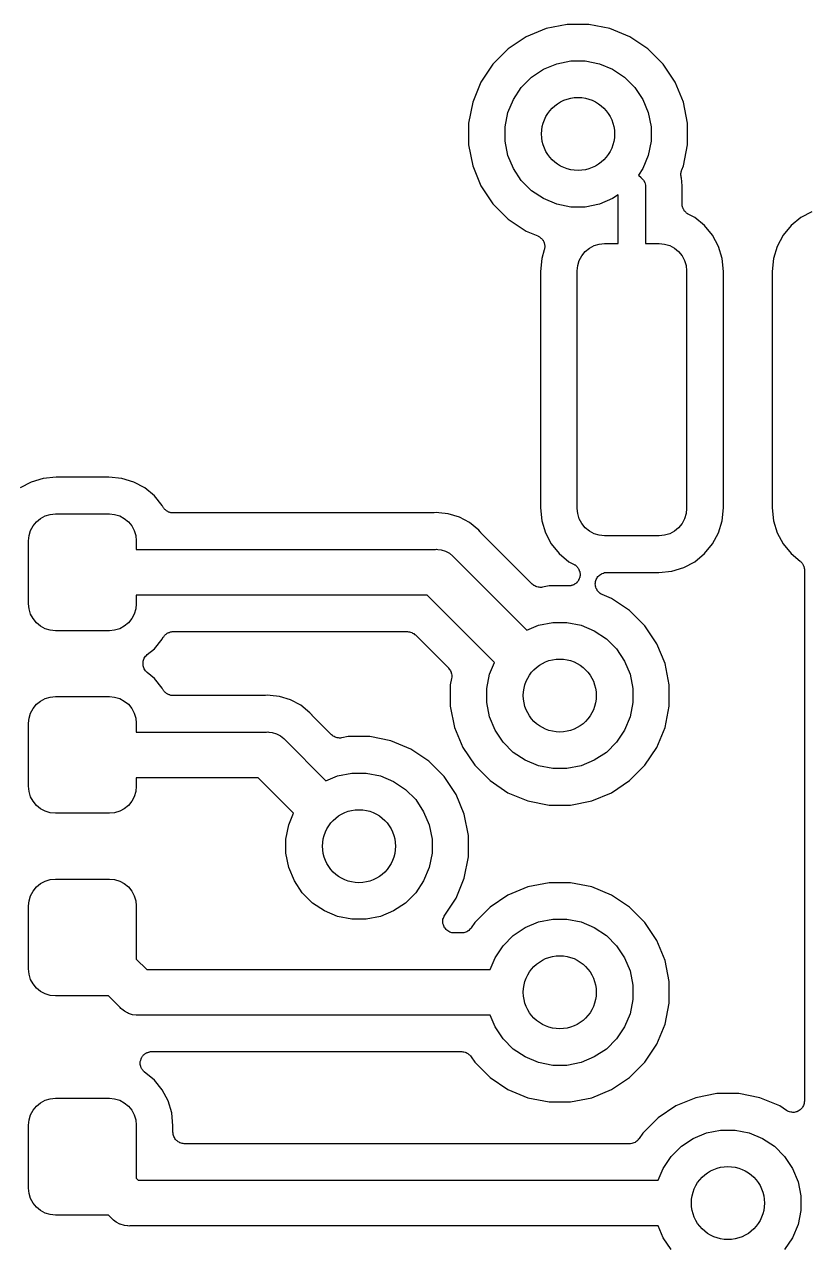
# Model space of a CAD drawing. Extents: x 113.2 to 188.8, y -123.8 to -78.2.
# Drawn here: x 138.97 to 143.26, y -110.08 to -103.4 of the extents above; entities that cross this region are included whole.
import ezdxf

# ---------------------------------------------------------------- set-up
doc = ezdxf.new("R2010")
doc.units = 0
doc.layers.add('BLACK', color=7, linetype='CONTINUOUS')

msp = doc.modelspace()

# ---------------------------------------------------------------- linework, layer by layer
at = {"layer": 'BLACK', "linetype": 'CONTINUOUS'}
for p, q in [((141.825, -103.423), (141.716, -103.468)), ((141.941, -103.4), (141.825, -103.423)), ((142.059, -103.4), (141.941, -103.4)), ((142.175, -103.423), (142.059, -103.4)), ((142.284, -103.468), (142.175, -103.423)), ((141.716, -103.468), (141.618, -103.534)), ((142.382, -103.534), (142.284, -103.468)), ((141.618, -103.534), (141.534, -103.618)), ((142.466, -103.618), (142.382, -103.534)), ((141.534, -103.618), (141.468, -103.716)), ((141.811, -103.646), (141.883, -103.615)), ((141.883, -103.615), (141.961, -103.6)), ((141.961, -103.6), (142.039, -103.6)), ((142.039, -103.6), (142.117, -103.615)), ((142.117, -103.615), (142.189, -103.646)), ((142.532, -103.716), (142.466, -103.618)), ((141.689, -103.745), (141.745, -103.689)), ((141.745, -103.689), (141.811, -103.646)), ((142.189, -103.646), (142.255, -103.689)), ((142.255, -103.689), (142.311, -103.745)), ((141.468, -103.716), (141.423, -103.825)), ((141.646, -103.811), (141.689, -103.745)), ((142.311, -103.745), (142.354, -103.811)), ((142.577, -103.825), (142.532, -103.716)), ((141.423, -103.825), (141.4, -103.941)), ((141.615, -103.883), (141.646, -103.811)), ((142.354, -103.811), (142.385, -103.883)), ((142.6, -103.941), (142.577, -103.825)), ((141.6, -103.961), (141.615, -103.883)), ((142.385, -103.883), (142.4, -103.961)), ((141.4, -103.941), (141.4, -104.059)), ((141.6, -104.039), (141.6, -103.961)), ((142.4, -103.961), (142.4, -104.039)), ((142.6, -104.059), (142.6, -103.941)), ((141.4, -104.059), (141.423, -104.175)), ((141.615, -104.117), (141.6, -104.039)), ((142.4, -104.039), (142.385, -104.117)), ((142.577, -104.175), (142.6, -104.059)), ((141.646, -104.189), (141.615, -104.117)), ((142.385, -104.117), (142.354, -104.189)), ((141.423, -104.175), (141.468, -104.284)), ((141.689, -104.255), (141.646, -104.189)), ((142.354, -104.189), (142.331, -104.225)), ((142.331, -104.225), (142.345, -104.239)), ((142.563, -104.215), (142.564, -104.212)), ((142.563, -104.218), (142.563, -104.215)), ((142.563, -104.221), (142.563, -104.218)), ((142.563, -104.224), (142.563, -104.221)), ((142.563, -104.227), (142.563, -104.224)), ((142.564, -104.23), (142.563, -104.227)), ((142.564, -104.209), (142.565, -104.206)), ((142.564, -104.212), (142.564, -104.209)), ((142.564, -104.234), (142.564, -104.23)), ((142.565, -104.206), (142.566, -104.203)), ((142.566, -104.203), (142.567, -104.2)), ((142.567, -104.2), (142.568, -104.197)), ((142.568, -104.197), (142.577, -104.175)), ((141.468, -104.284), (141.534, -104.382)), ((141.745, -104.311), (141.689, -104.255)), ((142.345, -104.239), (142.348, -104.242)), ((142.348, -104.242), (142.358, -104.253)), ((142.358, -104.253), (142.365, -104.266)), ((142.365, -104.266), (142.369, -104.28)), ((142.369, -104.28), (142.37, -104.291)), ((142.37, -104.291), (142.37, -104.295)), ((142.37, -104.295), (142.37, -104.299)), ((142.565, -104.236), (142.564, -104.234)), ((142.565, -104.239), (142.565, -104.236)), ((142.566, -104.24), (142.565, -104.239)), ((142.566, -104.241), (142.566, -104.24)), ((142.57, -104.284), (142.566, -104.241)), ((142.57, -104.285), (142.57, -104.284)), ((142.571, -104.295), (142.57, -104.285)), ((142.57, -104.305), (142.571, -104.295)), ((141.811, -104.354), (141.745, -104.311)), ((141.883, -104.385), (141.811, -104.354)), ((142.189, -104.354), (142.117, -104.385)), ((142.22, -104.334), (142.189, -104.354)), ((142.22, -104.6), (142.22, -104.334)), ((142.37, -104.299), (142.37, -104.6)), ((142.57, -104.308), (142.57, -104.305)), ((142.57, -104.311), (142.57, -104.308)), ((142.57, -104.312), (142.57, -104.311)), ((142.57, -104.383), (142.57, -104.312)), ((141.534, -104.382), (141.618, -104.466)), ((141.961, -104.4), (141.883, -104.385)), ((142.039, -104.4), (141.961, -104.4)), ((142.117, -104.385), (142.039, -104.4)), ((142.57, -104.386), (142.57, -104.383)), ((142.57, -104.389), (142.57, -104.386)), ((142.571, -104.392), (142.57, -104.389)), ((142.571, -104.395), (142.571, -104.392)), ((142.572, -104.398), (142.571, -104.395)), ((142.573, -104.401), (142.572, -104.398)), ((142.574, -104.404), (142.573, -104.401)), ((142.575, -104.407), (142.574, -104.404)), ((142.576, -104.41), (142.575, -104.407)), ((142.577, -104.412), (142.576, -104.41)), ((142.579, -104.415), (142.577, -104.412)), ((142.581, -104.418), (142.579, -104.415)), ((142.582, -104.42), (142.581, -104.418)), ((142.584, -104.422), (142.582, -104.42)), ((142.586, -104.425), (142.584, -104.422)), ((142.588, -104.427), (142.586, -104.425)), ((142.59, -104.429), (142.588, -104.427)), ((142.592, -104.431), (142.59, -104.429)), ((142.595, -104.433), (142.592, -104.431)), ((143.281, -104.426), (143.22, -104.458)), ((141.618, -104.466), (141.716, -104.532)), ((142.598, -104.435), (142.595, -104.433)), ((142.6, -104.437), (142.598, -104.435)), ((142.602, -104.438), (142.6, -104.437)), ((142.603, -104.439), (142.602, -104.438)), ((142.64, -104.458), (142.603, -104.439)), ((142.693, -104.502), (142.64, -104.458)), ((143.22, -104.458), (143.167, -104.502)), ((141.716, -104.532), (141.779, -104.558)), ((141.779, -104.558), (141.78, -104.558)), ((141.78, -104.558), (141.782, -104.56)), ((141.782, -104.56), (141.785, -104.561)), ((141.785, -104.561), (141.788, -104.563)), ((141.788, -104.563), (141.791, -104.564)), ((141.791, -104.564), (141.793, -104.566)), ((142.737, -104.555), (142.693, -104.502)), ((142.769, -104.616), (142.737, -104.555)), ((143.123, -104.555), (143.091, -104.616)), ((143.167, -104.502), (143.123, -104.555)), ((141.793, -104.566), (141.795, -104.568)), ((141.795, -104.568), (141.797, -104.57)), ((141.797, -104.57), (141.8, -104.572)), ((141.8, -104.572), (141.802, -104.574)), ((141.802, -104.574), (141.804, -104.576)), ((141.804, -104.576), (141.806, -104.579)), ((141.806, -104.579), (141.808, -104.582)), ((141.808, -104.582), (141.809, -104.584)), ((141.809, -104.584), (141.811, -104.587)), ((141.811, -104.587), (141.812, -104.59)), ((141.812, -104.59), (141.813, -104.593)), ((141.813, -104.593), (141.814, -104.595)), ((141.814, -104.595), (141.815, -104.598)), ((141.815, -104.598), (141.816, -104.601)), ((141.816, -104.631), (141.815, -104.634)), ((141.816, -104.601), (141.817, -104.604)), ((141.817, -104.629), (141.816, -104.631)), ((141.817, -104.604), (141.817, -104.607)), ((141.817, -104.607), (141.818, -104.61)), ((141.818, -104.622), (141.817, -104.625)), ((141.817, -104.625), (141.817, -104.629)), ((141.818, -104.61), (141.818, -104.613)), ((141.818, -104.613), (141.818, -104.617)), ((141.818, -104.617), (141.818, -104.619)), ((141.818, -104.619), (141.818, -104.622)), ((142.039, -104.644), (142.062, -104.625)), ((142.062, -104.625), (142.088, -104.611)), ((142.088, -104.611), (142.116, -104.603)), ((142.116, -104.603), (142.145, -104.6)), ((142.145, -104.6), (142.22, -104.6)), ((142.37, -104.6), (142.445, -104.6)), ((142.445, -104.6), (142.474, -104.603)), ((142.474, -104.603), (142.502, -104.611)), ((142.502, -104.611), (142.528, -104.625)), ((142.528, -104.625), (142.551, -104.644)), ((142.789, -104.682), (142.769, -104.616)), ((143.091, -104.616), (143.071, -104.682)), ((141.801, -104.682), (141.794, -104.753)), ((141.815, -104.634), (141.801, -104.682)), ((141.998, -104.721), (142.006, -104.693)), ((142.006, -104.693), (142.02, -104.667)), ((142.02, -104.667), (142.039, -104.644)), ((142.551, -104.644), (142.57, -104.667)), ((142.57, -104.667), (142.584, -104.693)), ((142.584, -104.693), (142.592, -104.721)), ((142.796, -104.753), (142.789, -104.682)), ((143.071, -104.682), (143.064, -104.753)), ((141.794, -104.753), (141.794, -106.047)), ((141.995, -104.75), (141.998, -104.721)), ((141.995, -106.05), (141.995, -104.75)), ((142.592, -104.721), (142.595, -104.75)), ((142.595, -104.75), (142.595, -106.05)), ((142.796, -106.047), (142.796, -104.753)), ((143.064, -104.753), (143.064, -106.047)), ((139.07, -105.886), (139.004, -105.906)), ((139.141, -105.879), (139.07, -105.886)), ((139.429, -105.879), (139.141, -105.879)), ((139.5, -105.886), (139.429, -105.879)), ((139.566, -105.906), (139.5, -105.886)), ((139.004, -105.906), (138.944, -105.938)), ((139.626, -105.938), (139.566, -105.906)), ((139.679, -105.981), (139.626, -105.938)), ((139.722, -106.034), (139.679, -105.981)), ((139.726, -106.042), (139.722, -106.034)), ((139.056, -106.105), (139.081, -106.091)), ((139.081, -106.091), (139.109, -106.083)), ((139.109, -106.083), (139.137, -106.08)), ((139.137, -106.08), (139.433, -106.08)), ((139.433, -106.08), (139.461, -106.083)), ((139.461, -106.083), (139.489, -106.091)), ((139.489, -106.091), (139.514, -106.105)), ((139.728, -106.044), (139.726, -106.042)), ((139.729, -106.047), (139.728, -106.044)), ((139.731, -106.049), (139.729, -106.047)), ((139.733, -106.052), (139.731, -106.049)), ((139.735, -106.054), (139.733, -106.052)), ((139.737, -106.056), (139.735, -106.054)), ((139.74, -106.058), (139.737, -106.056)), ((139.742, -106.061), (139.74, -106.058)), ((139.744, -106.062), (139.742, -106.061)), ((139.746, -106.064), (139.744, -106.062)), ((139.749, -106.066), (139.746, -106.064)), ((139.752, -106.068), (139.749, -106.066)), ((139.755, -106.069), (139.752, -106.068)), ((139.757, -106.07), (139.755, -106.069)), ((139.76, -106.071), (139.757, -106.07)), ((139.763, -106.072), (139.76, -106.071)), ((139.766, -106.073), (139.763, -106.072)), ((139.769, -106.074), (139.766, -106.073)), ((139.772, -106.074), (139.769, -106.074)), ((139.775, -106.075), (139.772, -106.074)), ((139.778, -106.075), (139.775, -106.075)), ((139.781, -106.075), (139.778, -106.075)), ((139.782, -106.075), (139.781, -106.075)), ((141.206, -106.075), (139.782, -106.075)), ((141.209, -106.075), (141.206, -106.075)), ((141.211, -106.075), (141.209, -106.075)), ((141.212, -106.075), (141.211, -106.075)), ((141.225, -106.073), (141.212, -106.075)), ((141.238, -106.075), (141.225, -106.073)), ((141.289, -106.08), (141.238, -106.075)), ((141.238, -106.075), (141.238, -106.075)), ((141.35, -106.098), (141.289, -106.08)), ((141.406, -106.128), (141.35, -106.098)), ((141.794, -106.047), (141.801, -106.118)), ((141.998, -106.079), (141.995, -106.05)), ((142.006, -106.107), (141.998, -106.079)), ((142.592, -106.079), (142.584, -106.107)), ((142.595, -106.05), (142.592, -106.079)), ((142.789, -106.118), (142.796, -106.047)), ((143.064, -106.047), (143.071, -106.118)), ((139.001, -106.171), (139.015, -106.146)), ((139.015, -106.146), (139.033, -106.123)), ((139.033, -106.123), (139.056, -106.105)), ((139.514, -106.105), (139.537, -106.123)), ((139.537, -106.123), (139.555, -106.146)), ((139.555, -106.146), (139.569, -106.171)), ((141.456, -106.169), (141.406, -106.128)), ((141.464, -106.179), (141.456, -106.169)), ((141.801, -106.118), (141.821, -106.184)), ((142.02, -106.133), (142.006, -106.107)), ((142.039, -106.156), (142.02, -106.133)), ((142.062, -106.175), (142.039, -106.156)), ((142.551, -106.156), (142.528, -106.175)), ((142.57, -106.133), (142.551, -106.156)), ((142.584, -106.107), (142.57, -106.133)), ((142.769, -106.184), (142.789, -106.118)), ((143.071, -106.118), (143.091, -106.184)), ((138.99, -106.227), (138.993, -106.199)), ((138.99, -106.572), (138.99, -106.227)), ((138.993, -106.199), (139.001, -106.171)), ((139.569, -106.171), (139.577, -106.199)), ((139.577, -106.199), (139.58, -106.227)), ((139.58, -106.227), (139.58, -106.275)), ((141.466, -106.181), (141.464, -106.179)), ((141.468, -106.183), (141.466, -106.181)), ((141.468, -106.184), (141.468, -106.183)), ((141.749, -106.465), (141.468, -106.184)), ((141.821, -106.184), (141.853, -106.245)), ((142.088, -106.189), (142.062, -106.175)), ((142.116, -106.197), (142.088, -106.189)), ((142.145, -106.2), (142.116, -106.197)), ((142.445, -106.2), (142.145, -106.2)), ((142.474, -106.197), (142.445, -106.2)), ((142.502, -106.189), (142.474, -106.197)), ((142.528, -106.175), (142.502, -106.189)), ((142.737, -106.245), (142.769, -106.184)), ((143.091, -106.184), (143.123, -106.245)), ((139.58, -106.275), (141.219, -106.275)), ((141.219, -106.275), (141.225, -106.274)), ((141.225, -106.274), (141.231, -106.275)), ((141.231, -106.275), (141.231, -106.275)), ((141.231, -106.275), (141.25, -106.277)), ((141.25, -106.277), (141.273, -106.284)), ((141.273, -106.284), (141.295, -106.296)), ((141.295, -106.296), (141.314, -106.311)), ((141.853, -106.245), (141.897, -106.298)), ((141.897, -106.298), (141.95, -106.342)), ((142.64, -106.342), (142.693, -106.298)), ((142.693, -106.298), (142.737, -106.245)), ((143.123, -106.245), (143.167, -106.298)), ((143.167, -106.298), (143.217, -106.339)), ((141.314, -106.311), (141.318, -106.316)), ((141.318, -106.316), (141.719, -106.717)), ((141.95, -106.342), (141.978, -106.357)), ((141.978, -106.357), (141.979, -106.357)), ((141.979, -106.357), (141.981, -106.359)), ((141.981, -106.359), (141.984, -106.36)), ((141.984, -106.36), (141.986, -106.362)), ((141.986, -106.362), (141.989, -106.364)), ((141.989, -106.364), (141.991, -106.366)), ((141.991, -106.366), (141.993, -106.368)), ((141.993, -106.368), (141.995, -106.371)), ((142.579, -106.374), (142.64, -106.342)), ((143.217, -106.339), (143.218, -106.34)), ((143.218, -106.34), (143.22, -106.342)), ((143.22, -106.342), (143.222, -106.344)), ((143.222, -106.344), (143.224, -106.346)), ((143.224, -106.346), (143.226, -106.349)), ((143.226, -106.349), (143.228, -106.351)), ((143.228, -106.351), (143.23, -106.353)), ((143.23, -106.353), (143.231, -106.356)), ((143.231, -106.356), (143.233, -106.359)), ((143.233, -106.359), (143.234, -106.362)), ((143.234, -106.362), (143.235, -106.364)), ((143.235, -106.364), (143.236, -106.367)), ((143.236, -106.367), (143.237, -106.37)), ((141.995, -106.371), (141.997, -106.373)), ((141.997, -106.373), (141.999, -106.375)), ((141.999, -106.375), (142.001, -106.378)), ((142.001, -106.378), (142.002, -106.381)), ((142.002, -106.381), (142.004, -106.383)), ((142.004, -106.383), (142.005, -106.386)), ((142.005, -106.386), (142.007, -106.389)), ((142.007, -106.434), (142.006, -106.437)), ((142.007, -106.389), (142.007, -106.392)), ((142.007, -106.392), (142.009, -106.395)), ((142.008, -106.431), (142.007, -106.434)), ((142.009, -106.428), (142.008, -106.431)), ((142.009, -106.395), (142.009, -106.397)), ((142.009, -106.397), (142.01, -106.4)), ((142.01, -106.425), (142.009, -106.428)), ((142.01, -106.4), (142.01, -106.403)), ((142.01, -106.403), (142.011, -106.407)), ((142.011, -106.419), (142.01, -106.422)), ((142.01, -106.422), (142.01, -106.425)), ((142.011, -106.407), (142.011, -106.41)), ((142.011, -106.41), (142.011, -106.413)), ((142.011, -106.413), (142.011, -106.416)), ((142.011, -106.416), (142.011, -106.419)), ((142.099, -106.44), (142.102, -106.434)), ((142.102, -106.434), (142.105, -106.429)), ((142.105, -106.429), (142.109, -106.424)), ((142.105, -106.429), (142.105, -106.429)), ((142.105, -106.429), (142.105, -106.429)), ((142.109, -106.424), (142.113, -106.42)), ((142.113, -106.419), (142.118, -106.416)), ((142.113, -106.42), (142.113, -106.419)), ((142.113, -106.419), (142.113, -106.419)), ((142.118, -106.416), (142.123, -106.412)), ((142.123, -106.412), (142.128, -106.409)), ((142.123, -106.412), (142.123, -106.412)), ((142.123, -106.412), (142.123, -106.412)), ((142.128, -106.409), (142.133, -106.406)), ((142.133, -106.406), (142.139, -106.404)), ((142.133, -106.406), (142.133, -106.406)), ((142.133, -106.406), (142.133, -106.406)), ((142.139, -106.404), (142.145, -106.402)), ((142.145, -106.402), (142.145, -106.402)), ((142.145, -106.402), (142.145, -106.402)), ((142.145, -106.402), (142.151, -106.402)), ((142.151, -106.402), (142.157, -106.401)), ((142.157, -106.401), (142.442, -106.401)), ((142.442, -106.401), (142.513, -106.394)), ((142.513, -106.394), (142.579, -106.374)), ((143.237, -106.37), (143.238, -106.373)), ((143.238, -106.373), (143.239, -106.376)), ((143.239, -106.376), (143.239, -106.379)), ((143.239, -106.379), (143.24, -106.382)), ((143.24, -106.382), (143.24, -106.385)), ((143.24, -106.385), (143.24, -106.388)), ((143.24, -106.388), (143.24, -109.295)), ((141.754, -106.468), (141.749, -106.465)), ((141.758, -106.472), (141.754, -106.468)), ((141.759, -106.472), (141.758, -106.472)), ((141.759, -106.473), (141.759, -106.472)), ((141.764, -106.475), (141.759, -106.473)), ((141.769, -106.478), (141.764, -106.475)), ((141.77, -106.478), (141.769, -106.478)), ((141.769, -106.478), (141.769, -106.478)), ((141.775, -106.48), (141.77, -106.478)), ((141.781, -106.482), (141.775, -106.48)), ((141.787, -106.482), (141.781, -106.482)), ((141.781, -106.482), (141.781, -106.482)), ((141.781, -106.482), (141.781, -106.482)), ((141.793, -106.483), (141.787, -106.482)), ((141.794, -106.483), (141.793, -106.483)), ((141.793, -106.483), (141.793, -106.483)), ((141.799, -106.483), (141.794, -106.483)), ((141.805, -106.482), (141.799, -106.483)), ((141.806, -106.482), (141.805, -106.482)), ((141.841, -106.475), (141.806, -106.482)), ((141.806, -106.482), (141.806, -106.482)), ((141.806, -106.482), (141.806, -106.482)), ((141.806, -106.482), (141.806, -106.482)), ((141.948, -106.475), (141.841, -106.475)), ((141.951, -106.475), (141.948, -106.475)), ((141.954, -106.475), (141.951, -106.475)), ((141.957, -106.474), (141.954, -106.475)), ((141.96, -106.474), (141.957, -106.474)), ((141.963, -106.473), (141.96, -106.474)), ((141.966, -106.472), (141.963, -106.473)), ((141.969, -106.471), (141.966, -106.472)), ((141.972, -106.47), (141.969, -106.471)), ((141.975, -106.469), (141.972, -106.47)), ((141.978, -106.468), (141.975, -106.469)), ((141.98, -106.466), (141.978, -106.468)), ((141.983, -106.464), (141.98, -106.466)), ((141.985, -106.463), (141.983, -106.464)), ((141.988, -106.461), (141.985, -106.463)), ((141.99, -106.459), (141.988, -106.461)), ((141.993, -106.457), (141.99, -106.459)), ((141.994, -106.454), (141.993, -106.457)), ((141.997, -106.452), (141.994, -106.454)), ((141.998, -106.45), (141.997, -106.452)), ((142, -106.447), (141.998, -106.45)), ((142.002, -106.445), (142, -106.447)), ((142.003, -106.442), (142.002, -106.445)), ((142.005, -106.439), (142.003, -106.442)), ((142.006, -106.437), (142.005, -106.439)), ((142.094, -106.464), (142.095, -106.457)), ((142.095, -106.47), (142.094, -106.464)), ((142.094, -106.464), (142.094, -106.464)), ((142.094, -106.464), (142.094, -106.464)), ((142.095, -106.457), (142.096, -106.451)), ((142.096, -106.476), (142.095, -106.47)), ((142.096, -106.451), (142.098, -106.445)), ((142.096, -106.451), (142.096, -106.451)), ((142.096, -106.451), (142.096, -106.451)), ((142.097, -106.482), (142.096, -106.476)), ((142.096, -106.476), (142.096, -106.476)), ((142.096, -106.476), (142.096, -106.476)), ((142.099, -106.488), (142.097, -106.482)), ((142.098, -106.445), (142.099, -106.44)), ((142.099, -106.44), (142.099, -106.44)), ((142.099, -106.44), (142.099, -106.44)), ((142.102, -106.493), (142.099, -106.488)), ((142.099, -106.488), (142.099, -106.488)), ((142.099, -106.488), (142.099, -106.488)), ((142.105, -106.498), (142.102, -106.493)), ((142.105, -106.499), (142.105, -106.498)), ((142.105, -106.498), (142.105, -106.498)), ((142.109, -106.504), (142.105, -106.499)), ((141.173, -106.525), (139.58, -106.525)), ((139.58, -106.525), (139.58, -106.572)), ((141.542, -106.894), (141.173, -106.525)), ((142.112, -106.508), (142.109, -106.504)), ((142.117, -106.512), (142.112, -106.508)), ((142.112, -106.508), (142.112, -106.508)), ((142.112, -106.508), (142.112, -106.508)), ((142.122, -106.516), (142.117, -106.512)), ((142.127, -106.519), (142.122, -106.516)), ((142.122, -106.516), (142.122, -106.516)), ((142.122, -106.516), (142.122, -106.516)), ((142.132, -106.522), (142.127, -106.519)), ((142.133, -106.522), (142.132, -106.522)), ((142.184, -106.543), (142.133, -106.522)), ((142.133, -106.522), (142.133, -106.522)), ((142.133, -106.522), (142.133, -106.522)), ((142.133, -106.522), (142.133, -106.522)), ((142.282, -106.609), (142.184, -106.543)), ((138.993, -106.601), (138.99, -106.572)), ((139.001, -106.629), (138.993, -106.601)), ((139.015, -106.654), (139.001, -106.629)), ((139.569, -106.629), (139.555, -106.654)), ((139.577, -106.601), (139.569, -106.629)), ((139.58, -106.572), (139.577, -106.601)), ((142.366, -106.693), (142.282, -106.609)), ((139.033, -106.677), (139.015, -106.654)), ((139.056, -106.695), (139.033, -106.677)), ((139.081, -106.709), (139.056, -106.695)), ((139.514, -106.695), (139.489, -106.709)), ((139.537, -106.677), (139.514, -106.695)), ((139.555, -106.654), (139.537, -106.677)), ((141.719, -106.717), (141.783, -106.69)), ((141.783, -106.69), (141.861, -106.675)), ((141.861, -106.675), (141.939, -106.675)), ((141.939, -106.675), (142.017, -106.69)), ((142.017, -106.69), (142.089, -106.721)), ((142.432, -106.791), (142.366, -106.693)), ((139.109, -106.717), (139.081, -106.709)), ((139.137, -106.72), (139.109, -106.717)), ((139.433, -106.72), (139.137, -106.72)), ((139.461, -106.717), (139.433, -106.72)), ((139.489, -106.709), (139.461, -106.717)), ((139.679, -106.819), (139.722, -106.766)), ((139.722, -106.766), (139.726, -106.758)), ((139.726, -106.758), (139.727, -106.757)), ((139.727, -106.757), (139.728, -106.755)), ((139.728, -106.755), (139.73, -106.753)), ((139.73, -106.753), (139.732, -106.75)), ((139.732, -106.75), (139.734, -106.747)), ((139.734, -106.747), (139.736, -106.745)), ((139.736, -106.745), (139.738, -106.743)), ((139.738, -106.743), (139.74, -106.741)), ((139.74, -106.741), (139.743, -106.739)), ((139.743, -106.739), (139.745, -106.737)), ((139.745, -106.737), (139.747, -106.736)), ((139.747, -106.736), (139.75, -106.734)), ((139.75, -106.734), (139.753, -106.732)), ((139.753, -106.732), (139.755, -106.731)), ((139.755, -106.731), (139.758, -106.73)), ((139.758, -106.73), (139.761, -106.729)), ((139.761, -106.729), (139.764, -106.728)), ((139.764, -106.728), (139.767, -106.727)), ((139.767, -106.727), (139.77, -106.726)), ((139.77, -106.726), (139.773, -106.726)), ((139.773, -106.726), (139.776, -106.725)), ((139.776, -106.725), (139.779, -106.725)), ((139.779, -106.725), (139.782, -106.725)), ((139.782, -106.725), (141.064, -106.725)), ((141.064, -106.725), (141.065, -106.725)), ((141.065, -106.725), (141.065, -106.725)), ((141.065, -106.725), (141.065, -106.725)), ((141.065, -106.725), (141.065, -106.725)), ((141.065, -106.725), (141.071, -106.726)), ((141.071, -106.726), (141.077, -106.726)), ((141.077, -106.726), (141.077, -106.726)), ((141.077, -106.726), (141.077, -106.726)), ((141.077, -106.726), (141.083, -106.728)), ((141.083, -106.728), (141.089, -106.73)), ((141.089, -106.73), (141.089, -106.73)), ((141.089, -106.73), (141.089, -106.73)), ((141.089, -106.73), (141.094, -106.733)), ((141.094, -106.733), (141.099, -106.736)), ((141.099, -106.736), (141.1, -106.736)), ((141.1, -106.736), (141.1, -106.736)), ((141.1, -106.736), (141.104, -106.74)), ((141.104, -106.74), (141.109, -106.743)), ((141.109, -106.743), (141.29, -106.924)), ((142.089, -106.721), (142.155, -106.764)), ((142.155, -106.764), (142.211, -106.82)), ((139.639, -106.851), (139.679, -106.819)), ((142.211, -106.82), (142.254, -106.886)), ((142.477, -106.9), (142.432, -106.791)), ((139.617, -106.893), (139.618, -106.887)), ((139.617, -106.894), (139.617, -106.893)), ((139.617, -106.893), (139.617, -106.893)), ((139.617, -106.9), (139.617, -106.894)), ((139.617, -106.906), (139.617, -106.9)), ((139.618, -106.887), (139.619, -106.882)), ((139.619, -106.881), (139.621, -106.876)), ((139.619, -106.882), (139.619, -106.881)), ((139.619, -106.881), (139.619, -106.881)), ((139.621, -106.876), (139.624, -106.87)), ((139.624, -106.87), (139.627, -106.865)), ((139.624, -106.87), (139.624, -106.87)), ((139.624, -106.87), (139.624, -106.87)), ((139.627, -106.865), (139.631, -106.86)), ((139.631, -106.86), (139.635, -106.856)), ((139.631, -106.86), (139.631, -106.86)), ((139.631, -106.86), (139.631, -106.86)), ((139.635, -106.856), (139.639, -106.851)), ((141.515, -106.958), (141.542, -106.894)), ((142.254, -106.886), (142.285, -106.958)), ((142.5, -107.016), (142.477, -106.9)), ((139.618, -106.912), (139.617, -106.906)), ((139.617, -106.906), (139.617, -106.906)), ((139.617, -106.906), (139.617, -106.906)), ((139.619, -106.918), (139.618, -106.912)), ((139.621, -106.923), (139.619, -106.918)), ((139.619, -106.918), (139.619, -106.918)), ((139.619, -106.918), (139.619, -106.918)), ((139.623, -106.929), (139.621, -106.923)), ((139.624, -106.929), (139.623, -106.929)), ((139.623, -106.929), (139.623, -106.929)), ((139.627, -106.934), (139.624, -106.929)), ((139.63, -106.939), (139.627, -106.934)), ((139.63, -106.94), (139.63, -106.939)), ((139.63, -106.939), (139.63, -106.939)), ((139.634, -106.944), (139.63, -106.94)), ((139.639, -106.948), (139.634, -106.944)), ((139.639, -106.949), (139.639, -106.948)), ((139.639, -106.948), (139.639, -106.948)), ((139.639, -106.948), (139.639, -106.948)), ((139.639, -106.948), (139.639, -106.948)), ((139.679, -106.981), (139.639, -106.949)), ((141.29, -106.924), (141.29, -106.925)), ((141.29, -106.925), (141.29, -106.925)), ((141.29, -106.925), (141.29, -106.925)), ((141.29, -106.925), (141.29, -106.925)), ((141.29, -106.925), (141.294, -106.93)), ((141.294, -106.93), (141.298, -106.934)), ((141.298, -106.934), (141.298, -106.934)), ((141.298, -106.934), (141.298, -106.935)), ((141.298, -106.935), (141.301, -106.94)), ((141.301, -106.94), (141.303, -106.945)), ((141.303, -106.945), (141.304, -106.945)), ((141.304, -106.945), (141.304, -106.945)), ((141.304, -106.945), (141.305, -106.951)), ((141.305, -106.951), (141.307, -106.957)), ((141.307, -106.957), (141.307, -106.957)), ((141.307, -106.957), (141.307, -106.957)), ((141.307, -106.957), (141.308, -106.963)), ((141.308, -106.963), (141.308, -106.969)), ((141.308, -106.969), (141.308, -106.969)), ((141.308, -106.969), (141.308, -106.969)), ((141.308, -106.969), (141.308, -106.975)), ((141.5, -107.036), (141.515, -106.958)), ((142.285, -106.958), (142.3, -107.036)), ((139.722, -107.034), (139.679, -106.981)), ((139.726, -107.042), (139.722, -107.034)), ((141.307, -106.981), (141.3, -107.016)), ((141.3, -107.016), (141.3, -107.134)), ((141.308, -106.975), (141.307, -106.981)), ((141.5, -107.114), (141.5, -107.036)), ((142.3, -107.036), (142.3, -107.114)), ((142.5, -107.134), (142.5, -107.016)), ((139.056, -107.105), (139.081, -107.091)), ((139.081, -107.091), (139.109, -107.083)), ((139.109, -107.083), (139.137, -107.08)), ((139.137, -107.08), (139.433, -107.08)), ((139.433, -107.08), (139.461, -107.083)), ((139.461, -107.083), (139.489, -107.091)), ((139.489, -107.091), (139.514, -107.105)), ((139.728, -107.044), (139.726, -107.042)), ((139.729, -107.047), (139.728, -107.044)), ((139.731, -107.049), (139.729, -107.047)), ((139.733, -107.052), (139.731, -107.049)), ((139.735, -107.054), (139.733, -107.052)), ((139.737, -107.056), (139.735, -107.054)), ((139.74, -107.058), (139.737, -107.056)), ((139.742, -107.061), (139.74, -107.058)), ((139.744, -107.062), (139.742, -107.061)), ((139.746, -107.064), (139.744, -107.062)), ((139.749, -107.066), (139.746, -107.064)), ((139.752, -107.068), (139.749, -107.066)), ((139.755, -107.069), (139.752, -107.068)), ((139.757, -107.07), (139.755, -107.069)), ((139.76, -107.071), (139.757, -107.07)), ((139.763, -107.072), (139.76, -107.071)), ((139.766, -107.073), (139.763, -107.072)), ((139.769, -107.074), (139.766, -107.073)), ((139.772, -107.074), (139.769, -107.074)), ((139.775, -107.075), (139.772, -107.074)), ((139.778, -107.075), (139.775, -107.075)), ((139.781, -107.075), (139.778, -107.075)), ((139.782, -107.075), (139.781, -107.075)), ((140.281, -107.075), (139.782, -107.075)), ((140.284, -107.075), (140.281, -107.075)), ((140.286, -107.075), (140.284, -107.075)), ((140.287, -107.075), (140.286, -107.075)), ((140.3, -107.073), (140.287, -107.075)), ((140.313, -107.075), (140.3, -107.073)), ((140.364, -107.08), (140.313, -107.075)), ((140.313, -107.075), (140.313, -107.075)), ((140.425, -107.098), (140.364, -107.08)), ((140.481, -107.128), (140.425, -107.098)), ((138.993, -107.199), (139.001, -107.171)), ((139.001, -107.171), (139.015, -107.146)), ((139.015, -107.146), (139.033, -107.123)), ((139.033, -107.123), (139.056, -107.105)), ((139.514, -107.105), (139.537, -107.123)), ((139.537, -107.123), (139.555, -107.146)), ((139.555, -107.146), (139.569, -107.171)), ((139.569, -107.171), (139.577, -107.199)), ((140.531, -107.169), (140.481, -107.128)), ((140.539, -107.179), (140.531, -107.169)), ((141.3, -107.134), (141.323, -107.25)), ((141.515, -107.192), (141.5, -107.114)), ((142.3, -107.114), (142.285, -107.192)), ((142.477, -107.25), (142.5, -107.134)), ((138.99, -107.227), (138.993, -107.199)), ((138.99, -107.572), (138.99, -107.227)), ((139.577, -107.199), (139.58, -107.227)), ((139.58, -107.227), (139.58, -107.275)), ((140.541, -107.181), (140.539, -107.179)), ((140.543, -107.183), (140.541, -107.181)), ((140.543, -107.184), (140.543, -107.183)), ((140.649, -107.29), (140.543, -107.184)), ((141.546, -107.264), (141.515, -107.192)), ((142.285, -107.192), (142.254, -107.264)), ((139.58, -107.275), (140.294, -107.275)), ((140.294, -107.275), (140.3, -107.274)), ((140.3, -107.274), (140.306, -107.275)), ((140.306, -107.275), (140.306, -107.275)), ((140.306, -107.275), (140.324, -107.277)), ((140.324, -107.277), (140.348, -107.284)), ((140.348, -107.284), (140.37, -107.296)), ((140.37, -107.296), (140.389, -107.311)), ((140.654, -107.293), (140.649, -107.29)), ((140.658, -107.297), (140.654, -107.293)), ((140.659, -107.297), (140.658, -107.297)), ((140.659, -107.298), (140.659, -107.297)), ((140.664, -107.3), (140.659, -107.298)), ((140.669, -107.303), (140.664, -107.3)), ((140.67, -107.303), (140.669, -107.303)), ((140.669, -107.303), (140.669, -107.303)), ((140.675, -107.305), (140.67, -107.303)), ((140.741, -107.3), (140.706, -107.307)), ((140.859, -107.3), (140.741, -107.3)), ((140.975, -107.323), (140.859, -107.3)), ((141.323, -107.25), (141.368, -107.359)), ((141.589, -107.33), (141.546, -107.264)), ((142.254, -107.264), (142.211, -107.33)), ((142.432, -107.359), (142.477, -107.25)), ((140.389, -107.311), (140.393, -107.316)), ((140.393, -107.316), (140.619, -107.542)), ((140.681, -107.307), (140.675, -107.305)), ((140.687, -107.307), (140.681, -107.307)), ((140.681, -107.307), (140.681, -107.307)), ((140.681, -107.307), (140.681, -107.307)), ((140.693, -107.308), (140.687, -107.307)), ((140.694, -107.308), (140.693, -107.308)), ((140.693, -107.308), (140.693, -107.308)), ((140.699, -107.308), (140.694, -107.308)), ((140.705, -107.307), (140.699, -107.308)), ((140.706, -107.307), (140.705, -107.307)), ((140.706, -107.307), (140.706, -107.307)), ((140.706, -107.307), (140.706, -107.307)), ((140.706, -107.307), (140.706, -107.307)), ((141.084, -107.368), (140.975, -107.323)), ((141.182, -107.434), (141.084, -107.368)), ((141.368, -107.359), (141.434, -107.457)), ((141.645, -107.386), (141.589, -107.33)), ((142.211, -107.33), (142.155, -107.386)), ((142.366, -107.457), (142.432, -107.359)), ((141.266, -107.518), (141.182, -107.434)), ((141.711, -107.429), (141.645, -107.386)), ((141.783, -107.46), (141.711, -107.429)), ((142.089, -107.429), (142.017, -107.46)), ((142.155, -107.386), (142.089, -107.429)), ((140.683, -107.515), (140.761, -107.5)), ((140.761, -107.5), (140.839, -107.5)), ((140.839, -107.5), (140.917, -107.515)), ((141.434, -107.457), (141.518, -107.541)), ((141.861, -107.475), (141.783, -107.46)), ((141.939, -107.475), (141.861, -107.475)), ((142.017, -107.46), (141.939, -107.475)), ((142.282, -107.541), (142.366, -107.457)), ((138.993, -107.601), (138.99, -107.572)), ((139.58, -107.572), (139.577, -107.601)), ((140.248, -107.525), (139.58, -107.525)), ((139.58, -107.525), (139.58, -107.572)), ((140.442, -107.719), (140.248, -107.525)), ((140.619, -107.542), (140.683, -107.515)), ((140.917, -107.515), (140.989, -107.546)), ((140.989, -107.546), (141.055, -107.589)), ((141.332, -107.616), (141.266, -107.518)), ((141.518, -107.541), (141.616, -107.607)), ((142.184, -107.607), (142.282, -107.541)), ((139.001, -107.629), (138.993, -107.601)), ((139.015, -107.654), (139.001, -107.629)), ((139.569, -107.629), (139.555, -107.654)), ((139.577, -107.601), (139.569, -107.629)), ((141.055, -107.589), (141.111, -107.645)), ((141.377, -107.725), (141.332, -107.616)), ((141.616, -107.607), (141.725, -107.652)), ((142.075, -107.652), (142.184, -107.607)), ((139.033, -107.677), (139.015, -107.654)), ((139.056, -107.695), (139.033, -107.677)), ((139.081, -107.709), (139.056, -107.695)), ((139.514, -107.695), (139.489, -107.709)), ((139.537, -107.677), (139.514, -107.695)), ((139.555, -107.654), (139.537, -107.677)), ((141.111, -107.645), (141.154, -107.711)), ((141.725, -107.652), (141.841, -107.675)), ((141.841, -107.675), (141.959, -107.675)), ((141.959, -107.675), (142.075, -107.652)), ((139.109, -107.717), (139.081, -107.709)), ((139.137, -107.72), (139.109, -107.717)), ((139.433, -107.72), (139.137, -107.72)), ((139.461, -107.717), (139.433, -107.72)), ((139.489, -107.709), (139.461, -107.717)), ((140.415, -107.783), (140.442, -107.719)), ((141.154, -107.711), (141.185, -107.783)), ((141.4, -107.841), (141.377, -107.725)), ((140.4, -107.861), (140.415, -107.783)), ((141.185, -107.783), (141.2, -107.861)), ((140.4, -107.939), (140.4, -107.861)), ((141.2, -107.861), (141.2, -107.939)), ((141.4, -107.959), (141.4, -107.841)), ((140.415, -108.017), (140.4, -107.939)), ((141.2, -107.939), (141.185, -108.017)), ((141.377, -108.075), (141.4, -107.959)), ((140.446, -108.089), (140.415, -108.017)), ((141.185, -108.017), (141.154, -108.089)), ((139.033, -108.123), (139.056, -108.105)), ((139.056, -108.105), (139.081, -108.091)), ((139.081, -108.091), (139.109, -108.083)), ((139.109, -108.083), (139.137, -108.08)), ((139.137, -108.08), (139.433, -108.08)), ((139.433, -108.08), (139.461, -108.083)), ((139.461, -108.083), (139.489, -108.091)), ((139.489, -108.091), (139.514, -108.105)), ((139.514, -108.105), (139.537, -108.123)), ((140.489, -108.155), (140.446, -108.089)), ((141.154, -108.089), (141.111, -108.155)), ((141.332, -108.184), (141.377, -108.075)), ((141.841, -108.1), (141.725, -108.123)), ((141.959, -108.1), (141.841, -108.1)), ((142.075, -108.123), (141.959, -108.1)), ((138.993, -108.199), (139.001, -108.171)), ((139.001, -108.171), (139.015, -108.146)), ((139.015, -108.146), (139.033, -108.123)), ((139.537, -108.123), (139.555, -108.146)), ((139.555, -108.146), (139.569, -108.171)), ((139.569, -108.171), (139.577, -108.199)), ((140.545, -108.211), (140.489, -108.155)), ((141.111, -108.155), (141.055, -108.211)), ((141.616, -108.168), (141.518, -108.234)), ((141.725, -108.123), (141.616, -108.168)), ((142.184, -108.168), (142.075, -108.123)), ((142.282, -108.234), (142.184, -108.168)), ((138.99, -108.227), (138.993, -108.199)), ((138.99, -108.572), (138.99, -108.227)), ((139.577, -108.199), (139.58, -108.227)), ((139.58, -108.227), (139.58, -108.518)), ((140.611, -108.254), (140.545, -108.211)), ((141.055, -108.211), (140.989, -108.254)), ((141.27, -108.277), (141.332, -108.184)), ((141.518, -108.234), (141.434, -108.318)), ((142.366, -108.318), (142.282, -108.234)), ((140.683, -108.285), (140.611, -108.254)), ((140.761, -108.3), (140.683, -108.285)), ((140.839, -108.3), (140.761, -108.3)), ((140.917, -108.285), (140.839, -108.3)), ((140.989, -108.254), (140.917, -108.285)), ((141.259, -108.312), (141.26, -108.306)), ((141.26, -108.3), (141.262, -108.294)), ((141.26, -108.306), (141.26, -108.3)), ((141.26, -108.3), (141.26, -108.3)), ((141.26, -108.3), (141.26, -108.3)), ((141.262, -108.294), (141.264, -108.288)), ((141.264, -108.288), (141.267, -108.283)), ((141.264, -108.288), (141.264, -108.288)), ((141.264, -108.288), (141.264, -108.288)), ((141.267, -108.283), (141.27, -108.277)), ((141.783, -108.315), (141.861, -108.3)), ((141.861, -108.3), (141.939, -108.3)), ((141.939, -108.3), (142.017, -108.315)), ((141.26, -108.318), (141.259, -108.312)), ((141.259, -108.312), (141.259, -108.312)), ((141.259, -108.312), (141.259, -108.312)), ((141.26, -108.324), (141.26, -108.318)), ((141.262, -108.33), (141.26, -108.324)), ((141.26, -108.324), (141.26, -108.324)), ((141.26, -108.324), (141.26, -108.324)), ((141.264, -108.336), (141.262, -108.33)), ((141.266, -108.341), (141.264, -108.336)), ((141.264, -108.336), (141.264, -108.336)), ((141.264, -108.336), (141.264, -108.336)), ((141.269, -108.347), (141.266, -108.341)), ((141.273, -108.351), (141.269, -108.347)), ((141.269, -108.347), (141.269, -108.347)), ((141.269, -108.347), (141.269, -108.347)), ((141.277, -108.356), (141.273, -108.351)), ((141.282, -108.36), (141.277, -108.356)), ((141.277, -108.356), (141.277, -108.356)), ((141.277, -108.356), (141.277, -108.356)), ((141.286, -108.364), (141.282, -108.36)), ((141.287, -108.364), (141.286, -108.364)), ((141.286, -108.364), (141.286, -108.364)), ((141.292, -108.367), (141.287, -108.364)), ((141.297, -108.37), (141.292, -108.367)), ((141.303, -108.372), (141.297, -108.37)), ((141.297, -108.37), (141.297, -108.37)), ((141.297, -108.37), (141.297, -108.37)), ((141.309, -108.374), (141.303, -108.372)), ((141.38, -108.372), (141.374, -108.374)), ((141.385, -108.37), (141.38, -108.372)), ((141.386, -108.37), (141.385, -108.37)), ((141.391, -108.368), (141.386, -108.37)), ((141.386, -108.37), (141.386, -108.37)), ((141.396, -108.365), (141.391, -108.368)), ((141.397, -108.364), (141.396, -108.365)), ((141.396, -108.365), (141.396, -108.365)), ((141.401, -108.361), (141.397, -108.364)), ((141.406, -108.357), (141.401, -108.361)), ((141.41, -108.352), (141.406, -108.357)), ((141.406, -108.357), (141.406, -108.357)), ((141.406, -108.357), (141.406, -108.357)), ((141.414, -108.348), (141.41, -108.352)), ((141.434, -108.318), (141.414, -108.347)), ((141.414, -108.347), (141.414, -108.347)), ((141.414, -108.347), (141.414, -108.347)), ((141.414, -108.347), (141.414, -108.347)), ((141.414, -108.347), (141.414, -108.348)), ((141.645, -108.389), (141.711, -108.346)), ((141.711, -108.346), (141.783, -108.315)), ((142.017, -108.315), (142.089, -108.346)), ((142.089, -108.346), (142.155, -108.389)), ((142.432, -108.416), (142.366, -108.318)), ((141.315, -108.374), (141.309, -108.374)), ((141.309, -108.374), (141.309, -108.374)), ((141.309, -108.374), (141.309, -108.374)), ((141.321, -108.375), (141.315, -108.374)), ((141.322, -108.375), (141.321, -108.375)), ((141.321, -108.375), (141.321, -108.375)), ((141.321, -108.375), (141.321, -108.375)), ((141.321, -108.375), (141.321, -108.375)), ((141.362, -108.375), (141.322, -108.375)), ((141.368, -108.374), (141.362, -108.375)), ((141.374, -108.374), (141.368, -108.374)), ((141.374, -108.374), (141.374, -108.374)), ((141.374, -108.374), (141.374, -108.374)), ((141.589, -108.445), (141.645, -108.389)), ((142.155, -108.389), (142.211, -108.445)), ((142.477, -108.525), (142.432, -108.416)), ((141.546, -108.511), (141.589, -108.445)), ((142.211, -108.445), (142.254, -108.511)), ((138.993, -108.601), (138.99, -108.572)), ((139.58, -108.518), (139.637, -108.575)), ((141.519, -108.575), (141.546, -108.511)), ((142.254, -108.511), (142.285, -108.583)), ((142.5, -108.641), (142.477, -108.525)), ((139.001, -108.629), (138.993, -108.601)), ((139.015, -108.654), (139.001, -108.629)), ((139.637, -108.575), (141.519, -108.575)), ((142.285, -108.583), (142.3, -108.661)), ((142.5, -108.759), (142.5, -108.641)), ((139.033, -108.677), (139.015, -108.654)), ((139.056, -108.695), (139.033, -108.677)), ((139.081, -108.709), (139.056, -108.695)), ((142.3, -108.661), (142.3, -108.739)), ((139.109, -108.717), (139.081, -108.709)), ((139.137, -108.72), (139.109, -108.717)), ((139.428, -108.72), (139.137, -108.72)), ((139.492, -108.784), (139.428, -108.72)), ((142.3, -108.739), (142.285, -108.817)), ((142.477, -108.875), (142.5, -108.759)), ((139.496, -108.789), (139.492, -108.784)), ((139.501, -108.793), (139.496, -108.789)), ((139.515, -108.804), (139.501, -108.793)), ((139.532, -108.813), (139.515, -108.804)), ((139.537, -108.816), (139.532, -108.813)), ((139.56, -108.823), (139.537, -108.816)), ((139.579, -108.825), (139.56, -108.823)), ((139.585, -108.826), (139.579, -108.825)), ((139.579, -108.825), (139.579, -108.825)), ((139.591, -108.825), (139.585, -108.826)), ((141.519, -108.825), (139.591, -108.825)), ((141.546, -108.889), (141.519, -108.825)), ((142.285, -108.817), (142.254, -108.889)), ((141.589, -108.955), (141.546, -108.889)), ((142.254, -108.889), (142.211, -108.955)), ((142.432, -108.984), (142.477, -108.875)), ((141.645, -109.011), (141.589, -108.955)), ((142.211, -108.955), (142.155, -109.011)), ((139.62, -109.043), (139.623, -109.041)), ((139.623, -109.041), (139.625, -109.039)), ((139.625, -109.039), (139.627, -109.037)), ((139.627, -109.037), (139.63, -109.035)), ((139.63, -109.035), (139.632, -109.034)), ((139.632, -109.034), (139.635, -109.032)), ((139.635, -109.032), (139.638, -109.031)), ((139.638, -109.031), (139.64, -109.03)), ((139.64, -109.03), (139.643, -109.029)), ((139.643, -109.029), (139.646, -109.028)), ((139.646, -109.028), (139.649, -109.027)), ((139.649, -109.027), (139.652, -109.026)), ((139.652, -109.026), (139.655, -109.026)), ((139.655, -109.026), (139.658, -109.025)), ((139.658, -109.025), (139.661, -109.025)), ((139.661, -109.025), (139.664, -109.025)), ((139.664, -109.025), (141.362, -109.025)), ((141.362, -109.025), (141.362, -109.025)), ((141.362, -109.025), (141.362, -109.025)), ((141.362, -109.025), (141.362, -109.025)), ((141.362, -109.025), (141.363, -109.025)), ((141.363, -109.025), (141.369, -109.026)), ((141.369, -109.026), (141.374, -109.026)), ((141.374, -109.026), (141.375, -109.026)), ((141.375, -109.026), (141.375, -109.026)), ((141.375, -109.026), (141.381, -109.028)), ((141.381, -109.028), (141.386, -109.03)), ((141.386, -109.03), (141.386, -109.03)), ((141.386, -109.03), (141.387, -109.03)), ((141.387, -109.03), (141.392, -109.033)), ((141.392, -109.033), (141.397, -109.036)), ((141.397, -109.036), (141.397, -109.036)), ((141.397, -109.036), (141.397, -109.036)), ((141.397, -109.036), (141.402, -109.04)), ((141.402, -109.04), (141.406, -109.043)), ((141.711, -109.054), (141.645, -109.011)), ((142.155, -109.011), (142.089, -109.054)), ((142.366, -109.082), (142.432, -108.984)), ((139.602, -109.078), (139.603, -109.075)), ((139.602, -109.081), (139.602, -109.078)), ((139.602, -109.084), (139.602, -109.081)), ((139.602, -109.087), (139.602, -109.084)), ((139.602, -109.09), (139.602, -109.087)), ((139.602, -109.093), (139.602, -109.09)), ((139.602, -109.096), (139.602, -109.093)), ((139.603, -109.1), (139.602, -109.096)), ((139.603, -109.075), (139.604, -109.072)), ((139.603, -109.102), (139.603, -109.1)), ((139.604, -109.105), (139.603, -109.102)), ((139.604, -109.069), (139.606, -109.066)), ((139.604, -109.072), (139.604, -109.069)), ((139.605, -109.108), (139.604, -109.105)), ((139.606, -109.111), (139.605, -109.108)), ((139.606, -109.063), (139.608, -109.061)), ((139.606, -109.066), (139.606, -109.063)), ((139.608, -109.061), (139.609, -109.058)), ((139.609, -109.058), (139.611, -109.055)), ((139.611, -109.055), (139.612, -109.053)), ((139.612, -109.053), (139.614, -109.05)), ((139.614, -109.05), (139.616, -109.048)), ((139.616, -109.048), (139.618, -109.046)), ((139.618, -109.046), (139.62, -109.043)), ((141.406, -109.043), (141.407, -109.044)), ((141.407, -109.044), (141.407, -109.044)), ((141.407, -109.044), (141.411, -109.048)), ((141.411, -109.048), (141.414, -109.053)), ((141.414, -109.053), (141.434, -109.082)), ((141.434, -109.082), (141.518, -109.166)), ((141.783, -109.085), (141.711, -109.054)), ((141.861, -109.1), (141.783, -109.085)), ((141.939, -109.1), (141.861, -109.1)), ((142.017, -109.085), (141.939, -109.1)), ((142.089, -109.054), (142.017, -109.085)), ((142.282, -109.166), (142.366, -109.082)), ((139.607, -109.114), (139.606, -109.111)), ((139.609, -109.117), (139.607, -109.114)), ((139.61, -109.119), (139.609, -109.117)), ((139.612, -109.122), (139.61, -109.119)), ((139.614, -109.125), (139.612, -109.122)), ((139.615, -109.127), (139.614, -109.125)), ((139.617, -109.129), (139.615, -109.127)), ((139.619, -109.132), (139.617, -109.129)), ((139.622, -109.134), (139.619, -109.132)), ((139.624, -109.136), (139.622, -109.134)), ((139.679, -109.181), (139.624, -109.136)), ((139.624, -109.136), (139.624, -109.136)), ((141.518, -109.166), (141.616, -109.232)), ((142.184, -109.232), (142.282, -109.166)), ((139.722, -109.234), (139.679, -109.181)), ((139.754, -109.294), (139.722, -109.234)), ((141.616, -109.232), (141.725, -109.277)), ((142.075, -109.277), (142.184, -109.232)), ((139.033, -109.323), (139.056, -109.305)), ((139.056, -109.305), (139.081, -109.291)), ((139.081, -109.291), (139.109, -109.283)), ((139.109, -109.283), (139.137, -109.28)), ((139.137, -109.28), (139.433, -109.28)), ((139.433, -109.28), (139.461, -109.283)), ((139.461, -109.283), (139.489, -109.291)), ((139.489, -109.291), (139.514, -109.305)), ((139.514, -109.305), (139.537, -109.323)), ((139.774, -109.36), (139.754, -109.294)), ((141.725, -109.277), (141.841, -109.3)), ((141.841, -109.3), (141.959, -109.3)), ((141.959, -109.3), (142.075, -109.277)), ((142.646, -109.277), (142.536, -109.322)), ((142.761, -109.254), (142.646, -109.277)), ((142.88, -109.254), (142.761, -109.254)), ((142.996, -109.277), (142.88, -109.254)), ((143.105, -109.322), (142.996, -109.277)), ((143.239, -109.308), (143.237, -109.314)), ((143.24, -109.296), (143.239, -109.302)), ((143.239, -109.302), (143.239, -109.308)), ((143.239, -109.308), (143.239, -109.308)), ((143.239, -109.308), (143.239, -109.308)), ((143.24, -109.295), (143.24, -109.296)), ((143.24, -109.296), (143.24, -109.296)), ((143.24, -109.296), (143.24, -109.296)), ((143.24, -109.296), (143.24, -109.296)), ((138.993, -109.399), (139.001, -109.371)), ((139.001, -109.371), (139.015, -109.346)), ((139.015, -109.346), (139.033, -109.323)), ((139.537, -109.323), (139.555, -109.346)), ((139.555, -109.346), (139.569, -109.371)), ((139.569, -109.371), (139.577, -109.399)), ((139.781, -109.431), (139.774, -109.36)), ((142.536, -109.322), (142.438, -109.388)), ((143.142, -109.347), (143.105, -109.322)), ((143.148, -109.35), (143.142, -109.347)), ((143.153, -109.353), (143.148, -109.35)), ((143.159, -109.355), (143.153, -109.353)), ((143.153, -109.353), (143.153, -109.353)), ((143.153, -109.353), (143.153, -109.353)), ((143.165, -109.357), (143.159, -109.355)), ((143.171, -109.357), (143.165, -109.357)), ((143.165, -109.357), (143.165, -109.357)), ((143.165, -109.357), (143.165, -109.357)), ((143.177, -109.358), (143.171, -109.357)), ((143.183, -109.358), (143.177, -109.358)), ((143.177, -109.358), (143.177, -109.358)), ((143.177, -109.358), (143.177, -109.358)), ((143.189, -109.357), (143.183, -109.358)), ((143.195, -109.355), (143.189, -109.357)), ((143.189, -109.357), (143.189, -109.357)), ((143.189, -109.357), (143.189, -109.357)), ((143.201, -109.354), (143.195, -109.355)), ((143.206, -109.351), (143.201, -109.353)), ((143.201, -109.353), (143.201, -109.353)), ((143.201, -109.353), (143.201, -109.354)), ((143.212, -109.348), (143.206, -109.351)), ((143.216, -109.344), (143.212, -109.348)), ((143.212, -109.348), (143.212, -109.348)), ((143.212, -109.348), (143.212, -109.348)), ((143.221, -109.34), (143.216, -109.344)), ((143.225, -109.335), (143.221, -109.34)), ((143.221, -109.34), (143.221, -109.34)), ((143.221, -109.34), (143.221, -109.34)), ((143.229, -109.331), (143.225, -109.335)), ((143.232, -109.325), (143.229, -109.331)), ((143.229, -109.331), (143.229, -109.331)), ((143.229, -109.331), (143.229, -109.331)), ((143.235, -109.32), (143.232, -109.325)), ((143.237, -109.314), (143.235, -109.32)), ((143.235, -109.32), (143.235, -109.32)), ((143.235, -109.32), (143.235, -109.32)), ((138.99, -109.427), (138.993, -109.399)), ((138.99, -109.772), (138.99, -109.427)), ((139.577, -109.399), (139.58, -109.427)), ((139.58, -109.427), (139.58, -109.718)), ((139.781, -109.466), (139.781, -109.431)), ((142.438, -109.388), (142.354, -109.472)), ((139.782, -109.472), (139.781, -109.466)), ((139.782, -109.478), (139.782, -109.472)), ((139.782, -109.479), (139.782, -109.478)), ((139.782, -109.478), (139.782, -109.478)), ((139.784, -109.484), (139.782, -109.479)), ((139.786, -109.49), (139.784, -109.484)), ((139.789, -109.495), (139.786, -109.49)), ((139.786, -109.49), (139.786, -109.49)), ((139.786, -109.49), (139.786, -109.49)), ((139.792, -109.501), (139.789, -109.495)), ((139.795, -109.506), (139.792, -109.501)), ((139.792, -109.501), (139.792, -109.501)), ((139.792, -109.501), (139.792, -109.501)), ((139.799, -109.51), (139.795, -109.506)), ((142.33, -109.506), (142.327, -109.511)), ((142.334, -109.502), (142.33, -109.506)), ((142.335, -109.501), (142.334, -109.502)), ((142.354, -109.472), (142.335, -109.501)), ((142.335, -109.501), (142.335, -109.501)), ((142.335, -109.501), (142.335, -109.501)), ((142.335, -109.501), (142.335, -109.501)), ((142.566, -109.543), (142.631, -109.5)), ((142.631, -109.5), (142.704, -109.47)), ((142.704, -109.47), (142.781, -109.454)), ((142.781, -109.454), (142.86, -109.454)), ((142.86, -109.454), (142.937, -109.47)), ((142.937, -109.47), (143.01, -109.5)), ((143.01, -109.5), (143.076, -109.543)), ((139.8, -109.511), (139.799, -109.51)), ((139.799, -109.51), (139.799, -109.51)), ((139.804, -109.514), (139.8, -109.511)), ((139.809, -109.518), (139.804, -109.514)), ((139.814, -109.521), (139.809, -109.518)), ((139.809, -109.518), (139.809, -109.518)), ((139.809, -109.518), (139.809, -109.518)), ((139.819, -109.524), (139.814, -109.521)), ((139.82, -109.524), (139.819, -109.524)), ((139.825, -109.526), (139.82, -109.524)), ((139.82, -109.524), (139.82, -109.524)), ((139.831, -109.528), (139.825, -109.526)), ((139.837, -109.528), (139.831, -109.528)), ((139.831, -109.528), (139.831, -109.528)), ((139.831, -109.528), (139.831, -109.528)), ((139.843, -109.529), (139.837, -109.528)), ((139.844, -109.529), (139.843, -109.529)), ((142.282, -109.529), (139.844, -109.529)), ((139.844, -109.529), (139.844, -109.529)), ((139.844, -109.529), (139.844, -109.529)), ((139.844, -109.529), (139.844, -109.529)), ((142.288, -109.529), (142.282, -109.529)), ((142.294, -109.528), (142.288, -109.529)), ((142.295, -109.528), (142.294, -109.528)), ((142.294, -109.528), (142.294, -109.528)), ((142.3, -109.526), (142.295, -109.528)), ((142.306, -109.525), (142.3, -109.526)), ((142.312, -109.522), (142.306, -109.524)), ((142.306, -109.524), (142.306, -109.525)), ((142.306, -109.525), (142.306, -109.525)), ((142.317, -109.519), (142.312, -109.522)), ((142.322, -109.515), (142.317, -109.519)), ((142.317, -109.519), (142.317, -109.519)), ((142.317, -109.519), (142.317, -109.519)), ((142.326, -109.511), (142.322, -109.515)), ((142.327, -109.511), (142.326, -109.511)), ((142.327, -109.511), (142.327, -109.511)), ((142.51, -109.599), (142.566, -109.543)), ((143.076, -109.543), (143.131, -109.599)), ((142.466, -109.665), (142.51, -109.599)), ((143.131, -109.599), (143.175, -109.665)), ((142.439, -109.729), (142.466, -109.665)), ((143.175, -109.665), (143.205, -109.737)), ((138.993, -109.801), (138.99, -109.772)), ((139.58, -109.718), (139.591, -109.729)), ((139.591, -109.729), (142.439, -109.729)), ((143.205, -109.737), (143.221, -109.815)), ((139.001, -109.829), (138.993, -109.801)), ((139.015, -109.854), (139.001, -109.829)), ((143.221, -109.815), (143.221, -109.894)), ((139.033, -109.877), (139.015, -109.854)), ((139.056, -109.895), (139.033, -109.877)), ((139.081, -109.909), (139.056, -109.895)), ((139.109, -109.917), (139.081, -109.909)), ((143.221, -109.894), (143.205, -109.971)), ((139.137, -109.92), (139.109, -109.917)), ((139.428, -109.92), (139.137, -109.92)), ((139.446, -109.938), (139.428, -109.92)), ((139.45, -109.943), (139.446, -109.938)), ((139.455, -109.947), (139.45, -109.943)), ((139.469, -109.959), (139.455, -109.947)), ((139.489, -109.969), (139.469, -109.959)), ((139.491, -109.97), (139.489, -109.969)), ((139.515, -109.977), (139.491, -109.97)), ((139.533, -109.979), (139.515, -109.977)), ((143.205, -109.971), (143.175, -110.044)), ((139.539, -109.98), (139.533, -109.979)), ((139.533, -109.979), (139.533, -109.979)), ((139.545, -109.979), (139.539, -109.98)), ((142.439, -109.979), (139.545, -109.979)), ((142.466, -110.044), (142.439, -109.979)), ((142.51, -110.109), (142.466, -110.044)), ((143.175, -110.044), (143.131, -110.109))]:
    msp.add_line(p, q, dxfattribs=at)
at = {"layer": 'BLACK'}
for centre in [(142, -104), (141.9, -107.075), (140.8, -107.9), (141.9, -108.7), (142.821, -109.854)]:
    msp.add_circle(centre, 0.2, dxfattribs=at)

doc.saveas('drawing.dxf')
